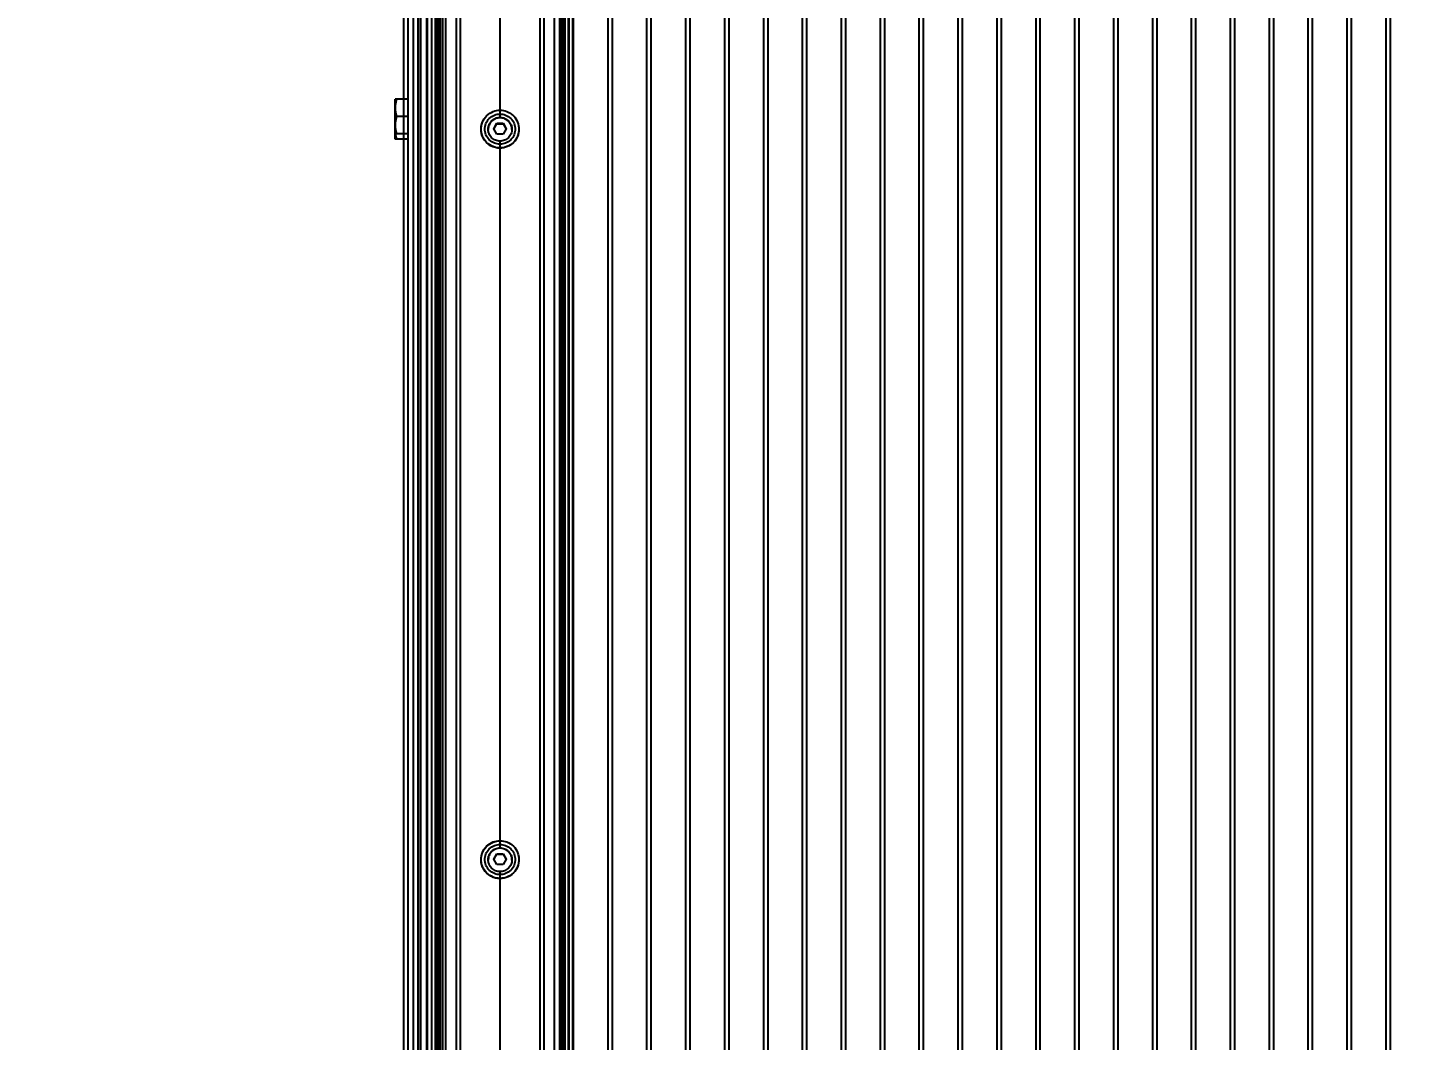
# Model space of a CAD drawing. Header units: millimetres. Extents: x 4625 to 14334, y 16216 to 31562.
# Drawn here: x 5780 to 6418, y 27302 to 27771 of the extents above; entities that cross this region are included whole.
import ezdxf

# ---------------------------------------------------------------- set-up
doc = ezdxf.new("R2010")
doc.units = ezdxf.units.MM
doc.header["$LTSCALE"] = 3
doc.layers.add('Default', color=7, linetype='Continuous')
doc.styles.get("Standard").update_dxf_attribs({"font": 'arial.ttf'})
doc.dimstyles.new('MATEUSZ', dxfattribs={"dimtxt": 35, "dimasz": 16, "dimexe": 0.18, "dimexo": 0.0625, "dimgap": 0.09, "dimtad": 0, "dimdec": 0, "dimdsep": 46, "dimtxsty": 'Standard', "dimblk": 'DOT', "dimcen": 0.09, "dimse1": 1, "dimse2": 1, "dimadec": 0, "dimazin": 0, "dimtfac": 1, "dimtdec": 0, "dimtofl": 0, "dimtmove": 0, "dimatfit": 3, "dimfxl": 1, "dimtolj": 1, "dimtzin": 0, "dimlwd": 9, "dimlwe": 9, "dimarcsym": 0})

# ---------------------------------------------------------------- blocks, each defined once
blk = doc.blocks.new('_Dot')
at = {"color": 0, "linetype": 'ByBlock', "lineweight": -2}
blk.add_line((-0.5, 0), (-1, 0), dxfattribs=at)
at = {"color": 0, "linetype": 'ByBlock', "const_width": 0.5}
blk.add_lwpolyline([(-0.25, 0, 1), (0.25, 0, 1)], format="xyb", close=True, dxfattribs=at)
blk = doc.blocks.new('*D31')
at = {"color": 0, "lineweight": 9, "transparency": 16777216}
for p, q in [((5803.89, 26303.39), (9576.19, 26303.39)), ((13713.73, 26303.39), (9941.43, 26303.39))]:
    blk.add_line(p, q, dxfattribs=at)
at = {"layer": 'Defpoints', "color": 0, "transparency": 16777216}
for p in [(5787.89, 28729.99), (13729.73, 28729.99), (13729.73, 26303.39)]:
    blk.add_point(p, dxfattribs=at)
at = {"color": 0, "lineweight": 9, "transparency": 16777216, "xscale": 16, "yscale": 16, "zscale": 16, "rotation": 180}
blk.add_blockref('_Dot', (5787.89, 26303.39), dxfattribs=at)
at = {"color": 0, "lineweight": 9, "transparency": 16777216, "xscale": 16, "yscale": 16, "zscale": 16}
blk.add_blockref('_Dot', (13729.73, 26303.39), dxfattribs=at)
at = {"color": 0, "transparency": 16777216, "insert": (9758.81, 26303.39), "char_height": 123, "attachment_point": 5}
blk.add_mtext('\\A1;7942', dxfattribs=at)

msp = doc.modelspace()

# ---------------------------------------------------------------- linework, layer by layer
at = {"layer": 'Default'}
for p, q in [((5960.64, 28706.95), (5960.64, 26887.39)), ((5960.64, 26887.25), (5960.64, 28706.81)), ((5964.64, 26887.25), (5964.64, 28706.81)), ((5964.97, 26887.39), (5964.97, 28706.95)), ((5966.97, 26887.84), (5966.97, 28707.4)), ((5968.47, 28707.83), (5968.47, 26888.27)), ((5968.47, 28707.47), (5968.47, 26887.91)), ((5968.59, 26887.98), (5968.59, 28707.54)), ((5969.28, 28707.9), (5969.28, 26888.34)), ((5970.22, 28707.74), (5970.22, 26888.19)), ((5970.22, 28707.54), (5970.22, 26887.98)), ((5970.97, 26887.98), (5970.97, 28707.54)), ((5971.97, 26887.98), (5971.97, 28707.54)), ((5973.47, 26888.09), (5973.47, 28707.64)), ((5978.22, 28707.82), (5978.22, 26888.27)), ((5979.97, 28707.82), (5979.97, 26888.26)), ((6016.97, 28707.82), (6016.97, 26888.26)), ((6018.72, 28707.82), (6018.72, 26888.27)), ((6023.47, 28707.64), (6023.47, 26888.09)), ((6025.97, 28707.54), (6025.97, 26887.98)), ((6026.72, 28707.74), (6026.72, 26888.19)), ((6026.72, 28707.54), (6026.72, 26887.98)), ((6027.67, 28707.9), (6027.67, 26888.34)), ((6028.36, 28707.54), (6028.36, 26887.98)), ((6028.47, 28707.83), (6028.47, 26888.27)), ((6029.97, 28707.4), (6029.97, 26887.84)), ((6030.31, 28706.81), (6030.31, 26887.25)), ((6031.97, 28706.95), (6031.97, 26887.39)), ((6032.31, 28706.81), (6032.31, 26887.25)), ((6048.31, 28706.81), (6048.31, 26887.25)), ((6050.31, 28706.81), (6050.31, 26887.25)), ((6066.31, 28706.81), (6066.31, 26887.25)), ((6068.31, 28706.81), (6068.31, 26887.25)), ((6084.31, 28706.81), (6084.31, 26887.25)), ((6086.31, 28706.81), (6086.31, 26887.25)), ((6102.31, 28706.81), (6102.31, 26887.25)), ((6104.31, 28706.81), (6104.31, 26887.25)), ((6120.31, 28706.81), (6120.31, 26887.25)), ((6122.31, 28706.81), (6122.31, 26887.25)), ((6138.31, 28706.81), (6138.31, 26887.25)), ((6140.31, 28706.81), (6140.31, 26887.25)), ((6156.31, 28706.81), (6156.31, 26887.25)), ((6158.31, 28706.81), (6158.31, 26887.25)), ((6174.31, 28706.81), (6174.31, 26887.25)), ((6176.31, 28706.81), (6176.31, 26887.25)), ((6192.31, 28706.81), (6192.31, 26887.25)), ((6194.31, 28706.81), (6194.31, 26887.25)), ((6210.31, 28706.81), (6210.31, 26887.25)), ((6212.31, 28706.81), (6212.31, 26887.25)), ((6228.31, 28706.81), (6228.31, 26887.25)), ((6230.31, 28706.81), (6230.31, 26887.25)), ((6246.31, 28706.81), (6246.31, 26887.25)), ((6248.31, 28706.81), (6248.31, 26887.25)), ((6264.31, 28706.81), (6264.31, 26887.25)), ((6266.31, 28706.81), (6266.31, 26887.25)), ((6282.31, 28706.81), (6282.31, 26887.25)), ((6284.31, 28706.81), (6284.31, 26887.25)), ((6300.31, 28706.81), (6300.31, 26887.25)), ((6302.31, 28706.81), (6302.31, 26887.25)), ((6318.31, 28706.81), (6318.31, 26887.25)), ((6320.31, 28706.81), (6320.31, 26887.25)), ((6336.31, 28706.81), (6336.31, 26887.25)), ((6338.31, 28706.81), (6338.31, 26887.25)), ((6354.31, 28706.81), (6354.31, 26887.25)), ((6356.31, 28706.81), (6356.31, 26887.25)), ((6372.31, 28706.81), (6372.31, 26887.25)), ((6374.31, 28706.81), (6374.31, 26887.25)), ((6390.31, 28706.81), (6390.31, 26887.25)), ((6392.31, 28706.81), (6392.31, 26887.25)), ((6408.31, 28706.81), (6408.31, 26887.25)), ((6410.31, 28706.81), (6410.31, 26887.25)), ((5953.81, 28701.55), (5953.81, 26894.97)), ((5955.81, 28701.55), (5955.81, 26894.97)), ((5958.31, 28696.71), (5958.31, 26910.68)), ((5961.81, 27008.49), (5961.81, 28568.49)), ((5998.47, 27729.49), (5998.47, 27858.17)), ((5956.31, 27737.9), (5950.62, 27737.9)), ((5950.62, 27729.9), (5949.91, 27729.9)), ((5956.31, 27729.9), (5950.62, 27729.9)), ((5995.59, 27724.08), (5997.03, 27726.58)), ((5997.03, 27726.58), (5997.03, 27726.76)), ((5997.03, 27726.58), (5999.92, 27726.58)), ((5999.92, 27726.58), (5999.92, 27726.76)), ((5999.92, 27726.58), (6001.36, 27724.08)), ((5956.31, 27721.9), (5950.62, 27721.9)), ((5956.31, 27719.38), (5950.62, 27719.38)), ((5998.47, 27391.56), (5998.47, 27718.51)), ((5995.59, 27386.16), (5997.03, 27388.65)), ((5997.03, 27388.65), (5999.92, 27388.65)), ((5999.92, 27388.65), (6001.36, 27386.16)), ((5998.47, 27053.64), (5998.47, 27380.59))]:
    msp.add_line(p, q, dxfattribs=at)
for points in [[(5949.91, 27733.9, 0), (5949.91, 27737.9, 0)], [(5950.62, 27737.9, 0), (5950.08, 27735.82, 0), (5949.95, 27734.86, 0), (5949.91, 27733.9, 0)], [(5949.91, 27737.9, 0), (5949.91, 27737.9, 0), (5949.91, 27737.9, 0), (5949.91, 27737.9, 0), (5949.91, 27737.9, 0), (5949.91, 27737.9, 0), (5949.91, 27737.9, 0), (5949.91, 27737.9, 0), (5949.91, 27737.9, 0), (5949.91, 27737.9, 0), (5949.91, 27737.9, 0), (5949.91, 27737.9, 0), (5949.91, 27737.9, 0), (5949.92, 27737.9, 0), (5949.98, 27737.9, 0), (5950.2, 27737.9, 0), (5950.62, 27737.9, 0)], [(5950.62, 27737.9, 0), (5950.08, 27737.9, 0), (5949.91, 27737.9, 0)], [(5949.91, 27729.9, 0), (5949.91, 27733.9, 0)], [(5949.91, 27733.9, 0), (5949.95, 27732.94, 0), (5950.08, 27731.97, 0), (5950.62, 27729.9, 0)], [(5949.91, 27725.9, 0), (5949.91, 27729.9, 0)], [(5950.62, 27729.9, 0), (5950.08, 27727.82, 0), (5949.95, 27726.86, 0), (5949.91, 27725.9, 0)], [(5998.47, 27715.27, 0), (5997.41, 27715.34, 0), (5996.31, 27715.54, 0), (5995.21, 27715.9, 0), (5994.14, 27716.42, 0), (5993.13, 27717.09, 0), (5992.22, 27717.9, 0), (5991.43, 27718.82, 0), (5990.78, 27719.84, 0), (5990.29, 27720.91, 0), (5989.95, 27722.01, 0), (5989.77, 27723.1, 0), (5989.73, 27724.16, 0), (5989.81, 27725.23, 0), (5990.04, 27726.33, 0), (5990.42, 27727.42, 0), (5990.97, 27728.48, 0)], [(5992.97, 27723.99, 0), (5993, 27724.52, 0), (5993.08, 27725.05, 0), (5993.21, 27725.58, 0), (5993.39, 27726.09, 0), (5993.63, 27726.59, 0), (5993.91, 27727.06, 0), (5994.23, 27727.49, 0), (5994.58, 27727.88, 0), (5994.97, 27728.23, 0), (5995.41, 27728.55, 0), (5995.87, 27728.83, 0), (5996.37, 27729.07, 0), (5996.89, 27729.25, 0), (5997.42, 27729.38, 0), (5997.95, 27729.46, 0), (5998.47, 27729.49, 0)], [(6003.97, 27723.85, 0), (6003.95, 27724.38, 0), (6003.87, 27724.91, 0), (6003.74, 27725.44, 0), (6003.56, 27725.96, 0), (6003.32, 27726.45, 0), (6003.04, 27726.92, 0), (6002.72, 27727.35, 0), (6002.36, 27727.74, 0), (6001.97, 27728.09, 0), (6001.54, 27728.41, 0), (6001.07, 27728.69, 0), (6000.58, 27728.93, 0), (6000.06, 27729.11, 0), (5999.53, 27729.24, 0), (5999, 27729.32, 0), (5998.47, 27729.35, 0), (5997.95, 27729.32, 0), (5997.42, 27729.24, 0), (5996.89, 27729.11, 0), (5996.37, 27728.93, 0), (5995.87, 27728.69, 0), (5995.41, 27728.41, 0), (5994.97, 27728.09, 0), (5994.58, 27727.74, 0), (5994.23, 27727.35, 0), (5993.91, 27726.92, 0), (5993.63, 27726.45, 0), (5993.39, 27725.96, 0), (5993.21, 27725.44, 0), (5993.08, 27724.91, 0), (5993, 27724.38, 0), (5992.97, 27723.85, 0)], [(5995.59, 27724.26, 0), (5997.03, 27726.76, 0)], [(5997.03, 27726.76, 0), (5999.92, 27726.76, 0)], [(5998.47, 27729.49, 0), (5999, 27729.46, 0), (5999.53, 27729.38, 0), (6000.06, 27729.25, 0), (6000.58, 27729.07, 0), (6001.07, 27728.83, 0), (6001.54, 27728.55, 0), (6001.97, 27728.23, 0), (6002.36, 27727.88, 0), (6002.72, 27727.49, 0), (6003.04, 27727.06, 0), (6003.32, 27726.59, 0), (6003.56, 27726.09, 0), (6003.74, 27725.58, 0), (6003.87, 27725.05, 0), (6003.95, 27724.52, 0), (6003.97, 27723.99, 0)], [(5999.92, 27726.76, 0), (6001.36, 27724.26, 0)], [(5949.91, 27725.9, 0), (5949.95, 27724.94, 0), (5950.08, 27723.97, 0), (5950.62, 27721.9, 0)], [(5949.91, 27721.9, 0), (5949.91, 27721.9, 0), (5949.91, 27721.9, 0), (5949.91, 27721.9, 0), (5949.91, 27721.9, 0), (5949.91, 27721.9, 0), (5949.91, 27721.9, 0), (5949.91, 27721.9, 0), (5949.91, 27721.9, 0), (5949.91, 27721.9, 0), (5949.91, 27721.9, 0), (5949.91, 27721.9, 0), (5949.91, 27721.9, 0), (5949.91, 27721.9, 0), (5949.91, 27721.92, 0), (5949.91, 27722.01, 0), (5949.91, 27722.35, 0), (5949.91, 27725.9, 0)], [(5949.91, 27723.38, 0), (5949.95, 27722.42, 0), (5950.08, 27721.46, 0), (5950.62, 27719.38, 0)], [(5949.91, 27719.38, 0), (5949.91, 27719.38, 0), (5949.91, 27719.38, 0), (5949.91, 27719.38, 0), (5949.91, 27719.38, 0), (5949.91, 27719.38, 0), (5949.91, 27719.38, 0), (5949.91, 27719.38, 0), (5949.91, 27719.38, 0), (5949.91, 27719.38, 0), (5949.91, 27719.38, 0), (5949.91, 27719.38, 0), (5949.91, 27719.39, 0), (5949.91, 27719.39, 0), (5949.91, 27719.41, 0), (5949.91, 27719.5, 0), (5949.91, 27719.84, 0), (5949.91, 27723.38, 0)], [(5949.91, 27721.9, 0), (5949.91, 27721.9, 0), (5949.91, 27721.9, 0), (5949.91, 27721.9, 0), (5949.91, 27721.9, 0), (5949.91, 27721.9, 0), (5949.91, 27721.9, 0), (5949.91, 27721.9, 0), (5949.91, 27721.9, 0), (5949.91, 27721.9, 0), (5949.91, 27721.9, 0), (5949.91, 27721.9, 0), (5949.91, 27721.9, 0), (5949.92, 27721.9, 0), (5949.98, 27721.9, 0), (5950.2, 27721.9, 0), (5950.62, 27721.9, 0)], [(5950.62, 27721.9, 0), (5950.08, 27721.9, 0), (5949.91, 27721.9, 0)], [(5998.47, 27718.51, 0), (5997.95, 27718.54, 0), (5997.42, 27718.62, 0), (5996.89, 27718.75, 0), (5996.37, 27718.93, 0), (5995.87, 27719.17, 0), (5995.41, 27719.45, 0), (5994.97, 27719.77, 0), (5994.58, 27720.12, 0), (5994.23, 27720.51, 0), (5993.91, 27720.94, 0), (5993.63, 27721.4, 0), (5993.39, 27721.9, 0), (5993.21, 27722.41, 0), (5993.08, 27722.94, 0), (5993, 27723.47, 0), (5992.97, 27723.99, 0)], [(5997.03, 27721.77, 0), (5995.59, 27724.26, 0)], [(5999.92, 27721.77, 0), (5997.03, 27721.77, 0)], [(6007.18, 27724.88, 0), (6007.22, 27724.04, 0), (6007.19, 27723.2, 0), (6007.06, 27722.34, 0), (6006.85, 27721.47, 0), (6006.53, 27720.6, 0), (6006.12, 27719.76, 0), (6005.61, 27718.95, 0), (6005.01, 27718.2, 0), (6004.33, 27717.51, 0), (6003.57, 27716.91, 0), (6002.77, 27716.39, 0), (6001.92, 27715.98, 0), (6001.05, 27715.66, 0), (6000.18, 27715.44, 0), (5999.32, 27715.31, 0), (5998.47, 27715.27, 0)], [(6003.97, 27723.99, 0), (6003.95, 27723.47, 0), (6003.87, 27722.94, 0), (6003.74, 27722.41, 0), (6003.56, 27721.9, 0), (6003.32, 27721.4, 0), (6003.04, 27720.94, 0), (6002.72, 27720.51, 0), (6002.36, 27720.12, 0), (6001.97, 27719.77, 0), (6001.54, 27719.45, 0), (6001.07, 27719.17, 0), (6000.58, 27718.93, 0), (6000.06, 27718.75, 0), (5999.53, 27718.62, 0), (5999, 27718.54, 0), (5998.47, 27718.51, 0)], [(6001.36, 27724.26, 0), (5999.92, 27721.77, 0)], [(5950.62, 27719.38, 0), (5950.08, 27719.38, 0), (5949.91, 27719.38, 0)], [(5991.43, 27391.25, 0), (5992.06, 27392.01, 0), (5992.78, 27392.7, 0), (5993.56, 27393.3, 0), (5994.4, 27393.8, 0), (5995.28, 27394.2, 0), (5996.17, 27394.5, 0), (5997.06, 27394.69, 0), (5997.94, 27394.79, 0)], [(5998.47, 27377.35, 0), (5997.44, 27377.41, 0), (5996.38, 27377.6, 0), (5995.32, 27377.93, 0), (5994.28, 27378.42, 0), (5993.29, 27379.04, 0), (5992.39, 27379.8, 0), (5991.6, 27380.68, 0), (5990.94, 27381.64, 0), (5990.42, 27382.67, 0), (5990.05, 27383.72, 0), (5989.82, 27384.79, 0), (5989.73, 27385.82, 0), (5989.76, 27386.84, 0), (5989.92, 27387.9, 0), (5990.21, 27388.96, 0), (5990.66, 27390.01, 0)], [(5992.97, 27386.07, 0), (5993, 27386.59, 0), (5993.08, 27387.12, 0), (5993.21, 27387.65, 0), (5993.39, 27388.17, 0), (5993.63, 27388.67, 0), (5993.91, 27389.13, 0), (5994.23, 27389.56, 0), (5994.58, 27389.95, 0), (5994.97, 27390.31, 0), (5995.41, 27390.63, 0), (5995.87, 27390.91, 0), (5996.37, 27391.14, 0), (5996.89, 27391.33, 0), (5997.42, 27391.46, 0), (5997.95, 27391.54, 0), (5998.47, 27391.56, 0)], [(6003.97, 27385.93, 0), (6003.95, 27386.45, 0), (6003.87, 27386.98, 0), (6003.74, 27387.51, 0), (6003.56, 27388.03, 0), (6003.32, 27388.53, 0), (6003.04, 27388.99, 0), (6002.72, 27389.42, 0), (6002.36, 27389.81, 0), (6001.97, 27390.17, 0), (6001.54, 27390.49, 0), (6001.07, 27390.77, 0), (6000.58, 27391, 0), (6000.06, 27391.19, 0), (5999.53, 27391.32, 0), (5999, 27391.4, 0), (5998.47, 27391.42, 0), (5997.95, 27391.4, 0), (5997.42, 27391.32, 0), (5996.89, 27391.19, 0), (5996.37, 27391, 0), (5995.87, 27390.77, 0), (5995.41, 27390.49, 0), (5994.97, 27390.17, 0), (5994.58, 27389.81, 0), (5994.23, 27389.42, 0), (5993.91, 27388.99, 0), (5993.63, 27388.53, 0), (5993.39, 27388.03, 0), (5993.21, 27387.51, 0), (5993.08, 27386.98, 0), (5993, 27386.45, 0), (5992.97, 27385.93, 0)], [(5995.59, 27386.34, 0), (5997.03, 27388.83, 0)], [(5997.03, 27388.83, 0), (5999.92, 27388.83, 0)], [(5998.47, 27391.56, 0), (5999, 27391.54, 0), (5999.53, 27391.46, 0), (6000.06, 27391.33, 0), (6000.58, 27391.14, 0), (6001.07, 27390.91, 0), (6001.54, 27390.63, 0), (6001.97, 27390.31, 0), (6002.36, 27389.95, 0), (6002.72, 27389.56, 0), (6003.04, 27389.13, 0), (6003.32, 27388.67, 0), (6003.56, 27388.17, 0), (6003.74, 27387.65, 0), (6003.87, 27387.12, 0), (6003.95, 27386.59, 0), (6003.97, 27386.07, 0)], [(6006.96, 27388.2, 0), (6007.14, 27387.25, 0), (6007.22, 27386.33, 0), (6007.2, 27385.42, 0), (6007.08, 27384.48, 0), (6006.84, 27383.53, 0), (6006.5, 27382.59, 0), (6006.03, 27381.67, 0), (6005.45, 27380.81, 0), (6004.76, 27380.01, 0), (6003.99, 27379.3, 0), (6003.13, 27378.69, 0), (6002.23, 27378.19, 0), (6001.29, 27377.81, 0), (6000.34, 27377.55, 0), (5999.39, 27377.4, 0), (5998.47, 27377.35, 0)], [(5999.92, 27388.83, 0), (6001.36, 27386.34, 0)], [(5998.47, 27380.59, 0), (5997.95, 27380.62, 0), (5997.42, 27380.69, 0), (5996.89, 27380.82, 0), (5996.37, 27381.01, 0), (5995.87, 27381.24, 0), (5995.41, 27381.52, 0), (5994.97, 27381.84, 0), (5994.58, 27382.19, 0), (5994.23, 27382.58, 0), (5993.91, 27383.01, 0), (5993.63, 27383.48, 0), (5993.39, 27383.97, 0), (5993.21, 27384.49, 0), (5993.08, 27385.01, 0), (5993, 27385.55, 0), (5992.97, 27386.07, 0)], [(5997.03, 27383.84, 0), (5995.59, 27386.34, 0)], [(5999.92, 27383.84, 0), (5997.03, 27383.84, 0)], [(6003.97, 27386.07, 0), (6003.95, 27385.55, 0), (6003.87, 27385.01, 0), (6003.74, 27384.49, 0), (6003.56, 27383.97, 0), (6003.32, 27383.48, 0), (6003.04, 27383.01, 0), (6002.72, 27382.58, 0), (6002.36, 27382.19, 0), (6001.97, 27381.84, 0), (6001.54, 27381.52, 0), (6001.07, 27381.24, 0), (6000.58, 27381.01, 0), (6000.06, 27380.82, 0), (5999.53, 27380.69, 0), (5999, 27380.62, 0), (5998.47, 27380.59, 0)], [(6001.36, 27386.34, 0), (5999.92, 27383.84, 0)]]:
    msp.add_polyline3d(points, dxfattribs=at)
for points in [[(5998.47, 27715.36, 0), (5997.69, 27715.39, 0), (5996.88, 27715.5, 0), (5996.07, 27715.69, 0), (5995.25, 27715.97, 0), (5994.46, 27716.33, 0), (5993.69, 27716.78, 0), (5992.96, 27717.31, 0), (5992.29, 27717.91, 0), (5991.68, 27718.58, 0), (5991.15, 27719.31, 0), (5990.7, 27720.08, 0), (5990.34, 27720.87, 0), (5990.06, 27721.68, 0), (5989.87, 27722.5, 0), (5989.76, 27723.3, 0), (5989.72, 27724.08, 0), (5989.76, 27724.87, 0), (5989.87, 27725.67, 0), (5990.06, 27726.49, 0), (5990.34, 27727.3, 0), (5990.7, 27728.09, 0), (5991.15, 27728.86, 0), (5991.68, 27729.59, 0), (5992.29, 27730.26, 0), (5992.96, 27730.86, 0), (5993.69, 27731.39, 0), (5994.46, 27731.84, 0), (5995.25, 27732.2, 0), (5996.07, 27732.48, 0), (5996.88, 27732.67, 0), (5997.69, 27732.78, 0), (5998.47, 27732.81, 0), (5999.26, 27732.78, 0), (6000.07, 27732.67, 0), (6000.88, 27732.48, 0), (6001.69, 27732.2, 0), (6002.49, 27731.84, 0), (6003.26, 27731.39, 0), (6003.99, 27730.86, 0), (6004.66, 27730.26, 0), (6005.27, 27729.59, 0), (6005.8, 27728.86, 0), (6006.25, 27728.09, 0), (6006.61, 27727.3, 0), (6006.89, 27726.49, 0), (6007.08, 27725.67, 0), (6007.19, 27724.87, 0), (6007.22, 27724.08, 0), (6007.19, 27723.3, 0), (6007.08, 27722.5, 0), (6006.89, 27721.68, 0), (6006.61, 27720.87, 0), (6006.25, 27720.08, 0), (6005.8, 27719.31, 0), (6005.27, 27718.58, 0), (6004.66, 27717.91, 0), (6003.99, 27717.31, 0), (6003.26, 27716.78, 0), (6002.49, 27716.33, 0), (6001.69, 27715.97, 0), (6000.88, 27715.69, 0), (6000.07, 27715.5, 0), (5999.26, 27715.39, 0)], [(5998.47, 27717.1, 0), (5997.84, 27717.13, 0), (5997.2, 27717.22, 0), (5996.55, 27717.37, 0), (5995.9, 27717.59, 0), (5995.26, 27717.88, 0), (5994.64, 27718.24, 0), (5994.06, 27718.66, 0), (5993.52, 27719.15, 0), (5993.04, 27719.68, 0), (5992.61, 27720.26, 0), (5992.26, 27720.88, 0), (5991.97, 27721.51, 0), (5991.74, 27722.16, 0), (5991.59, 27722.81, 0), (5991.5, 27723.46, 0), (5991.47, 27724.08, 0), (5991.5, 27724.71, 0), (5991.59, 27725.36, 0), (5991.74, 27726.01, 0), (5991.97, 27726.66, 0), (5992.26, 27727.29, 0), (5992.61, 27727.91, 0), (5993.04, 27728.49, 0), (5993.52, 27729.02, 0), (5994.06, 27729.51, 0), (5994.64, 27729.93, 0), (5995.26, 27730.29, 0), (5995.9, 27730.58, 0), (5996.55, 27730.8, 0), (5997.2, 27730.95, 0), (5997.84, 27731.04, 0), (5998.47, 27731.07, 0), (5999.1, 27731.04, 0), (5999.75, 27730.95, 0), (6000.4, 27730.8, 0), (6001.05, 27730.58, 0), (6001.69, 27730.29, 0), (6002.3, 27729.93, 0), (6002.89, 27729.51, 0), (6003.42, 27729.02, 0), (6003.91, 27728.49, 0), (6004.33, 27727.91, 0), (6004.69, 27727.29, 0), (6004.98, 27726.66, 0), (6005.2, 27726.01, 0), (6005.36, 27725.36, 0), (6005.45, 27724.71, 0), (6005.47, 27724.08, 0), (6005.45, 27723.46, 0), (6005.36, 27722.81, 0), (6005.2, 27722.16, 0), (6004.98, 27721.51, 0), (6004.69, 27720.88, 0), (6004.33, 27720.26, 0), (6003.91, 27719.68, 0), (6003.42, 27719.15, 0), (6002.89, 27718.66, 0), (6002.3, 27718.24, 0), (6001.69, 27717.88, 0), (6001.05, 27717.59, 0), (6000.4, 27717.37, 0), (5999.75, 27717.22, 0), (5999.1, 27717.13, 0)], [(5998.47, 27377.43, 0), (5997.69, 27377.47, 0), (5996.88, 27377.58, 0), (5996.07, 27377.77, 0), (5995.25, 27378.04, 0), (5994.46, 27378.41, 0), (5993.69, 27378.85, 0), (5992.96, 27379.38, 0), (5992.29, 27379.99, 0), (5991.68, 27380.66, 0), (5991.15, 27381.38, 0), (5990.7, 27382.15, 0), (5990.34, 27382.95, 0), (5990.06, 27383.76, 0), (5989.87, 27384.57, 0), (5989.76, 27385.38, 0), (5989.72, 27386.16, 0), (5989.76, 27386.94, 0), (5989.87, 27387.75, 0), (5990.06, 27388.56, 0), (5990.34, 27389.37, 0), (5990.7, 27390.17, 0), (5991.15, 27390.94, 0), (5991.68, 27391.66, 0), (5992.29, 27392.33, 0), (5992.96, 27392.94, 0), (5993.69, 27393.47, 0), (5994.46, 27393.91, 0), (5995.25, 27394.28, 0), (5996.07, 27394.55, 0), (5996.88, 27394.74, 0), (5997.69, 27394.85, 0), (5998.47, 27394.89, 0), (5999.26, 27394.85, 0), (6000.07, 27394.74, 0), (6000.88, 27394.55, 0), (6001.69, 27394.28, 0), (6002.49, 27393.91, 0), (6003.26, 27393.47, 0), (6003.99, 27392.94, 0), (6004.66, 27392.33, 0), (6005.27, 27391.66, 0), (6005.8, 27390.94, 0), (6006.25, 27390.17, 0), (6006.61, 27389.37, 0), (6006.89, 27388.56, 0), (6007.08, 27387.75, 0), (6007.19, 27386.94, 0), (6007.22, 27386.16, 0), (6007.19, 27385.38, 0), (6007.08, 27384.57, 0), (6006.89, 27383.76, 0), (6006.61, 27382.95, 0), (6006.25, 27382.15, 0), (6005.8, 27381.38, 0), (6005.27, 27380.66, 0), (6004.66, 27379.99, 0), (6003.99, 27379.38, 0), (6003.26, 27378.85, 0), (6002.49, 27378.41, 0), (6001.69, 27378.04, 0), (6000.88, 27377.77, 0), (6000.07, 27377.58, 0), (5999.26, 27377.47, 0)], [(5998.47, 27379.18, 0), (5997.84, 27379.21, 0), (5997.2, 27379.29, 0), (5996.55, 27379.45, 0), (5995.9, 27379.67, 0), (5995.26, 27379.96, 0), (5994.64, 27380.32, 0), (5994.06, 27380.74, 0), (5993.52, 27381.22, 0), (5993.04, 27381.76, 0), (5992.61, 27382.34, 0), (5992.26, 27382.95, 0), (5991.97, 27383.59, 0), (5991.74, 27384.24, 0), (5991.59, 27384.89, 0), (5991.5, 27385.53, 0), (5991.47, 27386.16, 0), (5991.5, 27386.79, 0), (5991.59, 27387.43, 0), (5991.74, 27388.08, 0), (5991.97, 27388.73, 0), (5992.26, 27389.37, 0), (5992.61, 27389.98, 0), (5993.04, 27390.56, 0), (5993.52, 27391.1, 0), (5994.06, 27391.58, 0), (5994.64, 27392, 0), (5995.26, 27392.36, 0), (5995.9, 27392.65, 0), (5996.55, 27392.87, 0), (5997.2, 27393.03, 0), (5997.84, 27393.11, 0), (5998.47, 27393.14, 0), (5999.1, 27393.11, 0), (5999.75, 27393.03, 0), (6000.4, 27392.87, 0), (6001.05, 27392.65, 0), (6001.69, 27392.36, 0), (6002.3, 27392, 0), (6002.89, 27391.58, 0), (6003.42, 27391.1, 0), (6003.91, 27390.56, 0), (6004.33, 27389.98, 0), (6004.69, 27389.37, 0), (6004.98, 27388.73, 0), (6005.2, 27388.08, 0), (6005.36, 27387.43, 0), (6005.45, 27386.79, 0), (6005.47, 27386.16, 0), (6005.45, 27385.53, 0), (6005.36, 27384.89, 0), (6005.2, 27384.24, 0), (6004.98, 27383.59, 0), (6004.69, 27382.95, 0), (6004.33, 27382.34, 0), (6003.91, 27381.76, 0), (6003.42, 27381.22, 0), (6002.89, 27380.74, 0), (6002.3, 27380.32, 0), (6001.69, 27379.96, 0), (6001.05, 27379.67, 0), (6000.4, 27379.45, 0), (5999.75, 27379.29, 0), (5999.1, 27379.21, 0)]]:
    msp.add_polyline3d(points, close=True, dxfattribs=at)

# ---------------------------------------------------------------- dimensions: what is measured, and where the dimension line sits
dim = msp.add_linear_dim(base=(13729.73, 26303.39), p1=(5787.89, 28729.99), p2=(13729.73, 28729.99), dimstyle='MATEUSZ', override={"dimtxt": 123})
dim.commit()
dim.dimension.update_dxf_attribs({"geometry": '*D31', "text_midpoint": (9758.81, 26303.39)})

doc.saveas('drawing.dxf')
